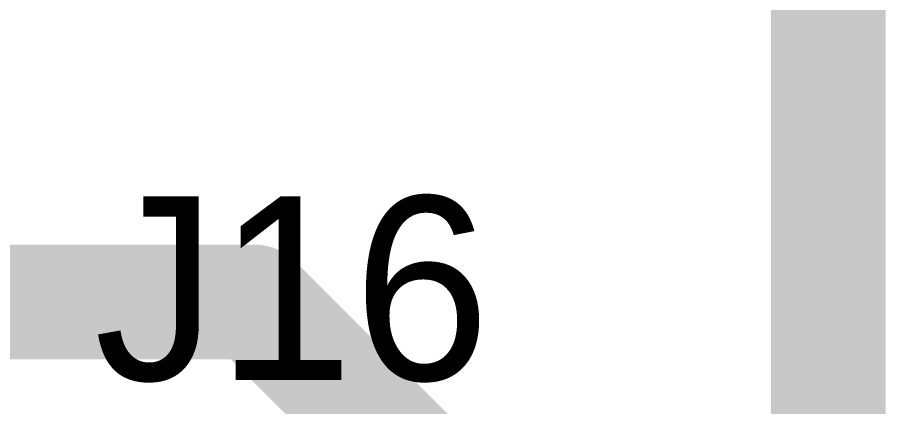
# Model space of a CAD drawing. Header units: millimetres. Extents: x 0.85 to 4.91, y 0.77 to 5.15.
# Drawn here: x 2.6812 to 2.8705, y 1.4402 to 1.525 of the extents above; entities that cross this region are included whole.
import ezdxf

# ---------------------------------------------------------------- set-up
doc = ezdxf.new("R2010")
doc.units = ezdxf.units.MM
doc.header["$MEASUREMENT"] = 0
doc.layers.add('TopLayer', color=1, linetype='Continuous')
doc.layers.add('TopOverlay', color=2, linetype='Continuous')

msp = doc.modelspace()

# ---------------------------------------------------------------- linework, layer by layer
at = {"layer": 'TopLayer', "const_width": 0.025}
for points in [[(2.858, 1.39997), (2.858, 1.733)], [(2.551, 1.463), (2.733, 1.463)], [(2.733, 1.463), (2.79803, 1.39797)]]:
    msp.add_lwpolyline(points, dxfattribs=at)
at = {"layer": 'TopLayer', "const_width": 0.0125}
msp.add_lwpolyline([(2.72675, 1.463, 1), (2.73925, 1.463, 1)], format="xyb", close=True, dxfattribs=at)
msp.add_lwpolyline([(2.72675, 1.463, 1), (2.73925, 1.463, 1)], format="xyb", close=True, dxfattribs=at)

# ---------------------------------------------------------------- texts
at = {"layer": 'TopOverlay'}
msp.add_text('J16', height=0.04, dxfattribs=at).set_placement((2.698, 1.446))

doc.saveas('drawing.dxf')
